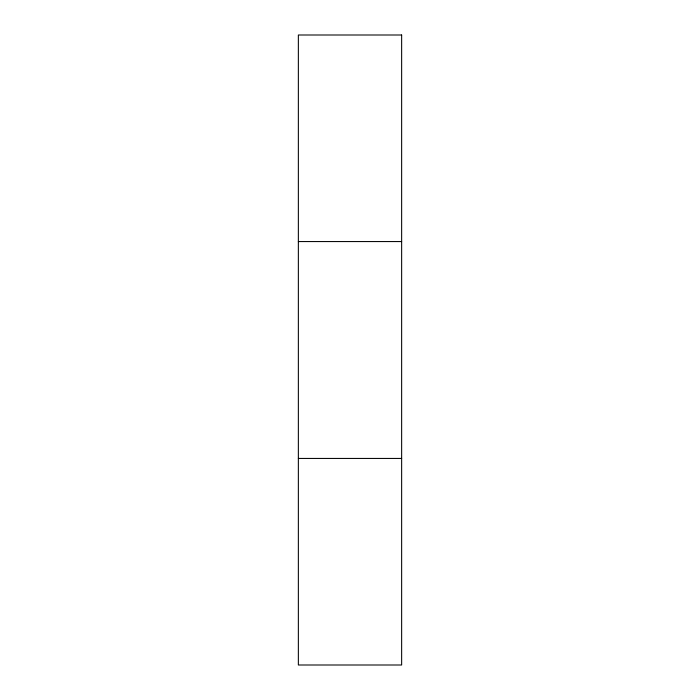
<?xml version="1.0" encoding="UTF-8"?>
<svg xmlns="http://www.w3.org/2000/svg" width="700" height="700" viewBox="0 0 700 700"><rect width="100%" height="100%" fill="white"/><g stroke="black" fill="none" stroke-linecap="round" stroke-linejoin="round"><path stroke-width="1.05" d="M298.358 241.561L401.642 241.561M298.358 458.439L401.642 458.439M401.642 35L298.358 35L298.358 665L401.642 665L401.642 35"/></g></svg>
